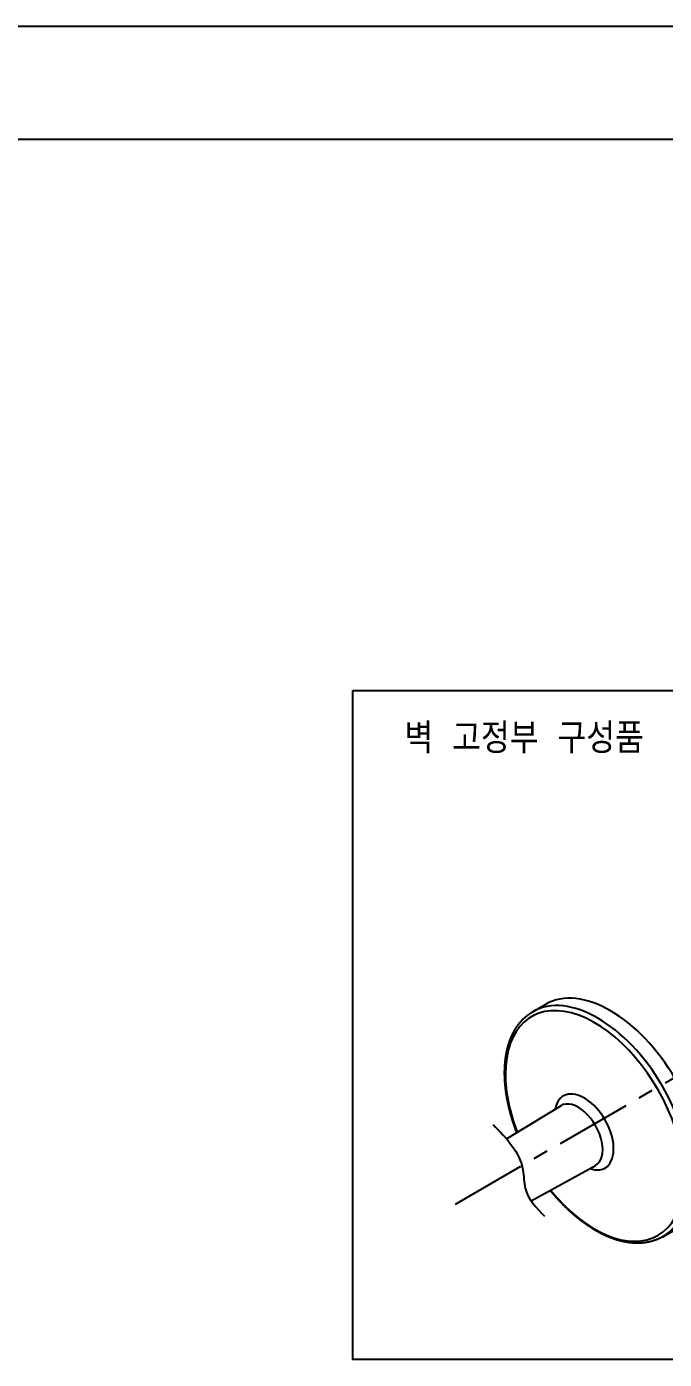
# Model space of a CAD drawing. Extents: x -4509 to -4089, y -1506 to -1209.
# Drawn here: x -4255.4 to -4181.8, y -1362.6 to -1208.8 of the extents above; entities that cross this region are included whole.
import ezdxf

# ---------------------------------------------------------------- set-up
doc = ezdxf.new("R2010")
doc.units = 0
doc.header["$LTSCALE"] = 7
doc.linetypes.add('CENTER', pattern=[2, 1.25, -0.25, 0.25, -0.25])
doc.layers.get('0').update_dxf_attribs({"color": 2, "linetype": 'CONTINUOUS'})
doc.layers.add('CL', color=1, linetype='CENTER')
doc.layers.add('D', color=2, linetype='CONTINUOUS')
doc.styles.add('GHS', font='ROMANS.shx', dxfattribs={"bigfont": 'GHS.shx'})

# ---------------------------------------------------------------- blocks, each defined once
blk = doc.blocks.new('BORDER')
blk.add_line((1, 1), (0, 1))

msp = doc.modelspace()

# ---------------------------------------------------------------- linework, layer by layer
at = {"color": 4}
msp.add_line((-4478.03764, -1221.75152), (-4100.03764, -1221.75152), dxfattribs=at)
at = {"layer": 'CL', "color": 1, "linetype": 'CENTER'}
msp.add_line((-4205.91414, -1344.68651), (-4146.29394, -1310.26478), dxfattribs=at)
at = {"layer": 'D'}
for p, q in [((-4196.97108, -1322.48207), (-4195.49998, -1321.63273)), ((-4200.02864, -1337.14779), (-4193.73923, -1333.33507)), ((-4197.17481, -1344.31284), (-4189.75413, -1340.23746)), ((-4181.97108, -1348.46283), (-4180.49998, -1347.61349))]:
    msp.add_line(p, q, dxfattribs=at)
msp.add_lwpolyline([(-4217.74326, -1285.40504), (-4107.39181, -1285.40504), (-4107.39181, -1362.62157), (-4217.74326, -1362.62157)], close=True, dxfattribs=at)
for centre, major_axis, start_param, end_param in [((-4189.47108, -1335.47245), (-7.5, 12.99038), 3.141592654, 6.283185307), ((-4187.99998, -1334.62311), (-7.5, 12.99038), 3.141592654, 6.283185307), ((-4189.81927, -1335.67347), (-7.29341, 12.63256), 1.838540582, 7.068583471), ((-4189.81927, -1335.67347), (-7.29341, 12.63256), 0.785398163, 1.303052072), ((-4191.03806, -1336.37714), (-2.4058, 4.16697), 2.540794969, 6.883982992), ((-4191.72208, -1336.77206), (-1.9927, 3.45146), 3.129249745, 6.295528215)]:
    msp.add_ellipse(centre, major_axis=major_axis, ratio=0.577350269, start_param=start_param, end_param=end_param, dxfattribs=at)
for points, knots in [([(-4198.82687, -1336.41937), (-4198.89056, -1336.25336), (-4198.97214, -1336.03432), (-4199.05131, -1335.81513), (-4199.12805, -1335.59584), (-4199.20235, -1335.37651), (-4199.27427, -1335.15689), (-4199.3437, -1334.93733), (-4199.41062, -1334.7179), (-4199.475, -1334.49865), (-4199.53683, -1334.27964), (-4199.5961, -1334.06091), (-4199.65278, -1333.84252), (-4199.70687, -1333.62453), (-4199.75834, -1333.407), (-4199.80719, -1333.18996), (-4199.85339, -1332.97349), (-4199.89693, -1332.75762), (-4199.93781, -1332.54242), (-4199.97601, -1332.32794), (-4200.01151, -1332.11422), (-4200.04431, -1331.90133), (-4200.07439, -1331.68932), (-4200.10175, -1331.47822), (-4200.12638, -1331.26811), (-4200.14826, -1331.05903), (-4200.16744, -1330.85043), (-4200.18384, -1330.64297), (-4200.19746, -1330.43669), (-4200.20828, -1330.23166), (-4200.21631, -1330.02791), (-4200.22154, -1329.8255), (-4200.22395, -1329.62448), (-4200.22355, -1329.4249), (-4200.22033, -1329.2268), (-4200.21429, -1329.03023), (-4200.20542, -1328.83525), (-4200.19371, -1328.6419), (-4200.17917, -1328.45022), (-4200.1618, -1328.26027), (-4200.14158, -1328.07208), (-4200.11852, -1327.88572), (-4200.09262, -1327.70122), (-4200.06388, -1327.51863), (-4200.03229, -1327.33799), (-4199.99786, -1327.15935), (-4199.96079, -1326.98374), (-4199.92092, -1326.81019), (-4199.87823, -1326.63876), (-4199.83273, -1326.46949), (-4199.78442, -1326.30242), (-4199.73331, -1326.13759), (-4199.67939, -1325.97506), (-4199.62267, -1325.81486), (-4199.56316, -1325.65705), (-4199.50085, -1325.50166), (-4199.43576, -1325.34874), (-4199.36788, -1325.19834), (-4199.29724, -1325.05051), (-4199.22383, -1324.90529), (-4199.14766, -1324.76272), (-4199.06875, -1324.62286), (-4198.98711, -1324.48575), (-4198.90274, -1324.35144), (-4198.81567, -1324.21998), (-4198.72591, -1324.09141), (-4198.65311, -1323.99193), (-4198.57865, -1323.8943), (-4198.50255, -1323.79857), (-4198.42481, -1323.70474), (-4198.34544, -1323.61285), (-4198.26447, -1323.52291), (-4198.18189, -1323.43496), (-4198.09774, -1323.34901), (-4198.01202, -1323.26509), (-4197.92474, -1323.18322), (-4197.83594, -1323.10342), (-4197.74562, -1323.02573), (-4197.65381, -1322.95014), (-4197.56052, -1322.8767), (-4197.46578, -1322.80542), (-4197.36961, -1322.73632), (-4197.27203, -1322.66941), (-4197.17306, -1322.60472), (-4197.07274, -1322.54227), (-4196.97108, -1322.48207)], [2.619994248, 2.619994248, 2.632290731, 2.648501044, 2.664711356, 2.680921668, 2.69713198, 2.71336549, 2.729598999, 2.745832509, 2.762066019, 2.778299529, 2.794533038, 2.810766548, 2.827000058, 2.843233568, 2.859467077, 2.875700587, 2.891934097, 2.908167607, 2.924401116, 2.940634626, 2.956868136, 2.973101646, 2.989335155, 3.005568665, 3.021802175, 3.038082302, 3.054362429, 3.070642556, 3.086922682, 3.103202809, 3.119482936, 3.135763063, 3.15204319, 3.168323317, 3.184603444, 3.200883571, 3.217163698, 3.233443825, 3.249723952, 3.266004079, 3.282284206, 3.298564333, 3.31484446, 3.331124586, 3.347404713, 3.363594529, 3.379784345, 3.395974161, 3.412163976, 3.428353792, 3.444543608, 3.460733424, 3.476923239, 3.493113055, 3.509302871, 3.525492687, 3.541682502, 3.557872318, 3.574062134, 3.590251949, 3.606441765, 3.622631581, 3.638821397, 3.655011212, 3.671201028, 3.683990518, 3.696780007, 3.709569497, 3.722358986, 3.735148475, 3.747937965, 3.760727454, 3.773516944, 3.786306433, 3.799095923, 3.811885412, 3.824674901, 3.837464391, 3.85025388, 3.86304337, 3.875832859, 3.888622349, 3.901411838, 3.914201328, 3.926990817, 3.926990817]), ([(-4181.97108, -1348.46283), (-4182.09211, -1348.53062), (-4182.2149, -1348.59527), (-4182.33941, -1348.65674), (-4182.46559, -1348.71503), (-4182.59339, -1348.77011), (-4182.72278, -1348.82197), (-4182.85371, -1348.87059), (-4182.98612, -1348.91597), (-4183.11998, -1348.95809), (-4183.25523, -1348.99695), (-4183.39184, -1349.03254), (-4183.52975, -1349.06486), (-4183.66893, -1349.09391), (-4183.80932, -1349.11968), (-4183.95088, -1349.14219), (-4184.09358, -1349.16142), (-4184.23736, -1349.1774), (-4184.38219, -1349.19011), (-4184.52802, -1349.19958), (-4184.67482, -1349.2058), (-4184.82865, -1349.20884), (-4184.98344, -1349.20838), (-4185.13915, -1349.20445), (-4185.29573, -1349.19704), (-4185.45316, -1349.18618), (-4185.61137, -1349.17187), (-4185.77034, -1349.15414), (-4185.93003, -1349.133), (-4186.0904, -1349.10846), (-4186.25141, -1349.08054), (-4186.41302, -1349.04926), (-4186.5752, -1349.01464), (-4186.73791, -1348.97669), (-4186.90112, -1348.93542), (-4187.06478, -1348.89087), (-4187.22887, -1348.84305), (-4187.39335, -1348.79197), (-4187.55818, -1348.73767), (-4187.72332, -1348.68014), (-4187.88875, -1348.61943), (-4188.06061, -1348.55309), (-4188.2327, -1348.48337), (-4188.40498, -1348.41028), (-4188.5774, -1348.33385), (-4188.74994, -1348.2541), (-4188.92255, -1348.17105), (-4189.09519, -1348.08474), (-4189.26783, -1347.99519), (-4189.44042, -1347.90242), (-4189.61293, -1347.80647), (-4189.78532, -1347.70735), (-4189.95754, -1347.6051), (-4190.12956, -1347.49975), (-4190.30134, -1347.39133), (-4190.47284, -1347.27986), (-4190.64402, -1347.16538), (-4190.81484, -1347.04791), (-4190.98525, -1346.9275), (-4191.15523, -1346.80416), (-4191.32473, -1346.67794), (-4191.49432, -1346.5484), (-4191.66334, -1346.41602), (-4191.83176, -1346.28083), (-4191.99954, -1346.14288), (-4192.16664, -1346.0022), (-4192.33301, -1345.85882), (-4192.49862, -1345.71278), (-4192.66342, -1345.56412), (-4192.82739, -1345.41289), (-4192.99047, -1345.25911), (-4193.15263, -1345.10283), (-4193.31382, -1344.94409), (-4193.47402, -1344.78293), (-4193.63318, -1344.61939), (-4193.79126, -1344.45351), (-4193.94822, -1344.28534), (-4194.10402, -1344.11492), (-4194.25863, -1343.9423), (-4194.41201, -1343.76751), (-4194.56412, -1343.5906), (-4194.71448, -1343.41215), (-4194.86351, -1343.23168), (-4194.96902, -1343.10131)], [0.785398163, 0.785398163, 0.800414821, 0.815431478, 0.830448136, 0.845464793, 0.86048145, 0.875498108, 0.890514765, 0.905531423, 0.92054808, 0.935564738, 0.950581395, 0.965598052, 0.98061471, 0.995631367, 1.010648025, 1.025664682, 1.040681339, 1.055697997, 1.070714654, 1.085731312, 1.101366752, 1.117002193, 1.132637633, 1.148273074, 1.163908514, 1.179543955, 1.195179395, 1.210814836, 1.226450276, 1.242085717, 1.257721157, 1.273356598, 1.288992038, 1.304627479, 1.320262919, 1.33589836, 1.3515338, 1.367169241, 1.382804682, 1.398440122, 1.414658402, 1.430876681, 1.447094961, 1.46331324, 1.47953152, 1.495749799, 1.511968079, 1.528186359, 1.544404638, 1.560622918, 1.576841197, 1.593059477, 1.609277756, 1.625496036, 1.641714315, 1.657932595, 1.674150875, 1.690369154, 1.706587434, 1.722805713, 1.739082357, 1.755359, 1.771635643, 1.787912287, 1.80418893, 1.820465573, 1.836742217, 1.85301886, 1.869295503, 1.885572147, 1.90184879, 1.918125433, 1.934402077, 1.95067872, 1.966955363, 1.983232007, 1.99950865, 2.015785294, 2.032061937, 2.04833858, 2.064567938, 2.080797296, 2.092394732, 2.092394732])]:
    msp.add_open_spline(points, degree=1, knots=knots, dxfattribs=at)
msp.add_spline([(-4201.568, -1335.50749), (-4198.10529, -1340.75666), (-4197.85194, -1342.87665), (-4195.6143, -1346.10052)], degree=3, dxfattribs=at)

# ---------------------------------------------------------------- block references
at = {"xscale": 420, "yscale": 297, "zscale": 420}
msp.add_blockref('BORDER', (-4509.03764, -1505.75152), dxfattribs=at)

# ---------------------------------------------------------------- texts
at = {"layer": 'D', "ltscale": 0.5, "style": 'GHS', "width": 0.9}
msp.add_text('벽 고정부 구성품', height=3.5, dxfattribs=at).set_placement((-4211.79287, -1292.64376))

doc.saveas('drawing.dxf')
